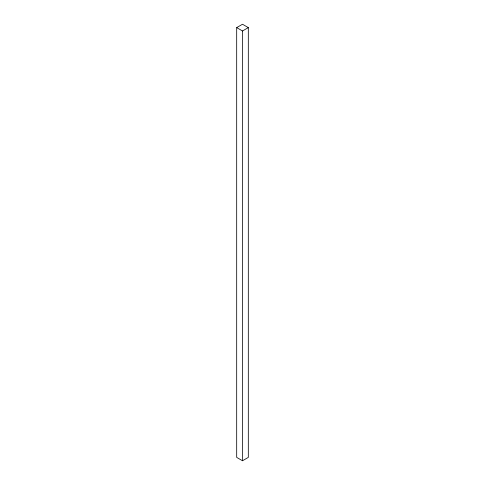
<?xml version="1.0" encoding="UTF-8"?>
<svg xmlns="http://www.w3.org/2000/svg" width="485" height="485" viewBox="0 0 485 485"><rect width="100%" height="100%" fill="white"/><g stroke="black" fill="none" stroke-linecap="round" stroke-linejoin="round"><path stroke-width="0.73" d="M236.686 27.609L242.5 24.25L248.314 27.609L248.314 457.391L242.5 460.75L236.686 457.391L236.686 27.609L242.5 30.967L248.314 27.609M242.5 30.967L242.5 460.75"/></g></svg>
